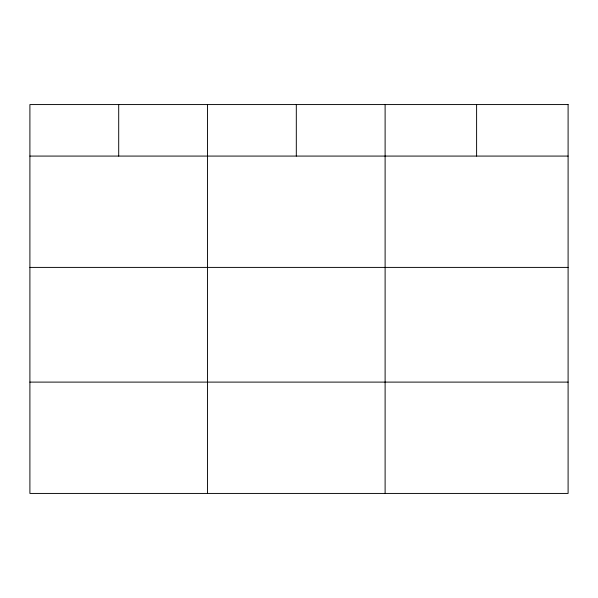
<?xml version="1.0" encoding="UTF-8"?>
<svg xmlns="http://www.w3.org/2000/svg" width="598" height="598" viewBox="0 0 598 598"><rect width="100%" height="100%" fill="white"/><g stroke="black" fill="none" stroke-linecap="round" stroke-linejoin="round"><path stroke-width="0.9" d="M29.9 156.078L568.1 156.078M29.9 267.403L568.1 267.403M29.9 382.107L568.1 382.107M476.606 104.568L476.606 156.078M385.112 104.568L385.112 493.432M296.309 104.568L296.309 156.078M207.506 104.568L207.506 493.432M118.703 104.568L118.703 156.078M568.1 104.568L29.9 104.568L29.9 493.432L568.1 493.432L568.1 104.568"/></g></svg>
